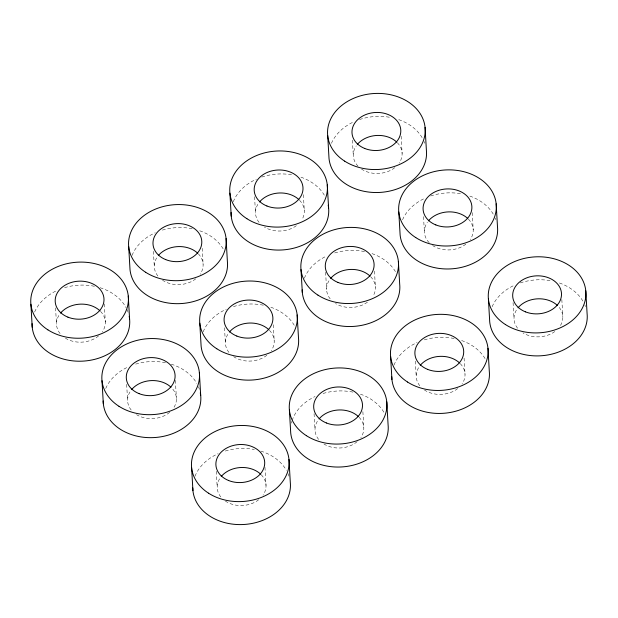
<?xml version="1.0" encoding="UTF-8"?>
<svg xmlns="http://www.w3.org/2000/svg" width="618" height="618" viewBox="0 0 618 618"><rect width="100%" height="100%" fill="white"/><g stroke="black" fill="none" stroke-linecap="round" stroke-linejoin="round"><path stroke-width="0.46" stroke-dasharray="3.09 2.32" d="M561.832 299.552L562.828 316.787M513.064 302.596L514.006 318.873M472.222 212.631L473.218 229.865M464.087 358.054L465.03 374.33M423.515 216.632L424.396 231.951M415.327 361.097L416.208 376.416M401.128 136.176L402.117 153.411M374.485 271.132L375.42 287.409M352.414 140.178L353.295 155.497M362.882 411.665L363.824 427.942M325.609 272.26L326.598 289.494M303.384 194.678L304.326 210.954M314.068 413.743L315.002 430.02M273.28 324.744L274.214 341.02M254.562 196.763L255.504 213.04M264.975 467.293L266.026 485.478M224.512 327.779L225.392 343.098M216.269 471.287L217.204 487.563M202.179 248.289L203.121 264.566M175.373 380.371L176.416 398.564M153.411 251.325L154.299 266.644M126.659 384.373L127.602 400.642M104.272 303.917L105.323 322.109M55.558 307.911L56.501 324.187M194.987 476.262A48.868 38.03 -3.3 0 1 218.123 453.689M225.3 451.024A48.868 38.03 -3.3 0 1 254.33 449.487M260.85 451.109A48.868 38.03 -3.3 0 1 286.373 470.275M288.019 473.612A48.868 38.03 -3.3 0 1 288.985 476.2M261.26 474.771A24.434 19.019 -3.3 0 1 263.067 495.126M258.679 499.746A24.434 19.019 -3.3 0 1 225.47 501.159M220.788 496.926A24.434 19.019 -3.3 0 1 220.162 477.923M393.99 365.114A48.868 38.03 -3.3 0 1 417.127 342.542M424.303 339.869A48.868 38.03 -3.3 0 1 455.227 338.726M461.631 340.541A48.868 38.03 -3.3 0 1 485.825 359.954M460.255 363.623A24.434 19.019 -3.3 0 1 462.071 383.971M457.683 388.591A24.434 19.019 -3.3 0 1 424.466 390.012M419.792 385.779A24.434 19.019 -3.3 0 1 419.166 366.768M291.395 423.145A48.868 38.03 -3.3 0 1 291.866 421.368M292.144 420.487A48.868 38.03 -3.3 0 1 315.056 396.547M323.098 393.481A48.868 38.03 -3.3 0 1 353.079 392.136M360.425 394.153A48.868 38.03 -3.3 0 1 384.62 413.558M359.05 417.227A24.434 19.019 -3.3 0 1 360.866 437.583M357.119 441.685A24.434 19.019 -3.3 0 1 323.963 444.064M318.587 439.383A24.434 19.019 -3.3 0 1 317.961 420.379M492.144 306.698A48.868 38.03 -3.3 0 1 514.06 285.392M520.271 282.905A48.868 38.03 -3.3 0 1 551.125 280.796M559.429 282.998A48.868 38.03 -3.3 0 1 583.168 301.584M584.821 304.913A48.868 38.03 -3.3 0 1 585.493 306.628M559.244 307.424A24.434 19.019 -3.3 0 1 560.356 325.686M554.817 331.557A24.434 19.019 -3.3 0 1 522.959 332.917M517.59 328.235A24.434 19.019 -3.3 0 1 516.965 309.224M105.74 388.467A48.868 38.03 -3.3 0 1 127.656 367.169M135.697 364.102A48.868 38.03 -3.3 0 1 165.67 362.758M171.24 364.187A48.868 38.03 -3.3 0 1 196.763 383.361M198.417 386.69A48.868 38.03 -3.3 0 1 199.382 389.278M172.839 389.193A24.434 19.019 -3.3 0 1 173.465 408.204M169.711 412.306A24.434 19.019 -3.3 0 1 136.555 414.686M131.178 410.012A24.434 19.019 -3.3 0 1 130.552 391.001M304.38 278.193A48.868 38.03 -3.3 0 1 326.659 256.014M334.701 252.947A48.868 38.03 -3.3 0 1 364.674 251.603M372.028 253.619A48.868 38.03 -3.3 0 1 396.223 273.032M370.653 276.702A24.434 19.019 -3.3 0 1 372.948 296.308M367.409 302.179A24.434 19.019 -3.3 0 1 335.559 303.538M330.182 298.857A24.434 19.019 -3.3 0 1 329.556 279.854M402.542 219.776A48.868 38.03 -3.3 0 1 424.45 198.471M430.669 195.983A48.868 38.03 -3.3 0 1 462.473 194.06M469.819 196.076A48.868 38.03 -3.3 0 1 493.566 214.662M495.211 217.992A48.868 38.03 -3.3 0 1 495.883 219.707M468.444 219.158A24.434 19.019 -3.3 0 1 470.259 239.514M465.872 244.133A24.434 19.019 -3.3 0 1 432.662 245.547M429.17 242.665A24.434 19.019 -3.3 0 1 427.355 222.31M203.175 331.796A48.868 38.03 -3.3 0 1 226.312 309.232M233.496 306.559A48.868 38.03 -3.3 0 1 264.419 305.416M270.823 307.231A48.868 38.03 -3.3 0 1 295.018 326.636M269.448 330.306A24.434 19.019 -3.3 0 1 271.256 350.661M266.876 355.28A24.434 19.019 -3.3 0 1 233.658 356.702M228.977 352.469A24.434 19.019 -3.3 0 1 228.351 333.457M233.287 201.738A48.868 38.03 -3.3 0 1 256.416 179.166M261.769 177.072A48.868 38.03 -3.3 0 1 293.573 175.149M300.927 177.165A48.868 38.03 -3.3 0 1 325.122 196.578M299.552 200.247A24.434 19.019 -3.3 0 1 301.854 219.853M296.316 225.724A24.434 19.019 -3.3 0 1 264.458 227.084M259.089 222.403A24.434 19.019 -3.3 0 1 258.455 203.399M331.441 143.322A48.868 38.03 -3.3 0 1 354.214 121.622M359.568 119.529A48.868 38.03 -3.3 0 1 391.372 117.605M398.726 119.622A48.868 38.03 -3.3 0 1 422.465 138.208M424.11 141.537A48.868 38.03 -3.3 0 1 424.782 143.252M397.351 142.704A24.434 19.019 -3.3 0 1 399.166 163.059M394.778 167.679A24.434 19.019 -3.3 0 1 361.561 169.093M358.069 166.211A24.434 19.019 -3.3 0 1 356.254 145.856M132.082 255.342A48.868 38.03 -3.3 0 1 155.218 232.777M162.395 230.105A48.868 38.03 -3.3 0 1 192.368 228.76M199.722 230.777A48.868 38.03 -3.3 0 1 223.461 249.363M198.347 253.851A24.434 19.019 -3.3 0 1 200.162 274.207M195.775 278.826A24.434 19.019 -3.3 0 1 162.557 280.248M157.884 276.014A24.434 19.019 -3.3 0 1 157.258 257.003M34.647 312.013A48.868 38.03 -3.3 0 1 56.555 290.715M64.596 287.648A48.868 38.03 -3.3 0 1 94.577 286.304M100.147 287.733A48.868 38.03 -3.3 0 1 126.118 307.725M126.945 309.394A48.868 38.03 -3.3 0 1 128.281 312.824M100.549 311.395A24.434 19.019 -3.3 0 1 102.364 331.75M98.617 335.852A24.434 19.019 -3.3 0 1 65.454 338.231M60.085 333.558A24.434 19.019 -3.3 0 1 59.459 314.547"/><path stroke-width="0.93" d="M585.771 290.754L587.1 313.728A48.868 38.03 -3.3 0 1 542.256 355.682A48.868 38.03 -3.3 0 1 489.726 321.932L488.405 298.95M496.169 203.832L497.49 226.806A48.868 38.03 -3.3 0 1 452.654 268.76A48.868 38.03 -3.3 0 1 400.124 235.01L398.795 212.028M487.981 348.297L489.301 371.271A48.868 38.03 -3.3 0 1 442.727 413.349A48.868 38.03 -3.3 0 1 391.781 376.771M425.068 127.378L426.397 150.352A48.868 38.03 -3.3 0 1 381.553 192.306A48.868 38.03 -3.3 0 1 329.023 158.556L327.702 135.574M398.371 261.375L399.699 284.35A48.868 38.03 -3.3 0 1 353.117 326.428A48.868 38.03 -3.3 0 1 302.171 289.85M390.607 356.493L391.928 379.475M386.775 401.901L388.096 424.883A48.868 38.03 -3.3 0 1 343.253 466.829A48.868 38.03 -3.3 0 1 290.73 433.079L289.402 410.105M327.27 184.921L328.598 207.895M300.997 269.572L302.326 292.553M297.165 314.979L298.494 337.961A48.868 38.03 -3.3 0 1 253.65 379.916A48.868 38.03 -3.3 0 1 201.12 346.157L199.792 323.183M288.977 459.444L290.298 482.426A48.868 38.03 -3.3 0 1 243.724 524.497A48.868 38.03 -3.3 0 1 192.777 487.919M229.904 193.117L231.225 216.099M226.072 238.525L227.393 261.507A48.868 38.03 -3.3 0 1 182.549 303.461A48.868 38.03 -3.3 0 1 130.019 269.703L128.698 246.729M199.367 372.523L200.696 395.505M191.603 467.648L192.932 490.622M128.274 296.068L129.595 319.05M102.001 380.727L103.322 403.701M30.9 304.272L32.229 327.246M221.259 476.478A24.434 19.019 -3.3 0 1 260.603 474.122M420.255 365.323A24.434 19.019 -3.3 0 1 459.599 362.975M319.058 418.934A24.434 19.019 -3.3 0 1 358.401 416.578M518.054 307.787A24.434 19.019 -3.3 0 1 557.397 305.431M131.649 389.556A24.434 19.019 -3.3 0 1 170.993 387.208M200.302 392.824A48.868 38.03 -3.3 0 1 155.852 437.451A48.868 38.03 -3.3 0 1 103.175 401.005M330.653 278.409A24.434 19.019 -3.3 0 1 369.997 276.053M428.452 220.865A24.434 19.019 -3.3 0 1 467.795 218.509M229.448 332.013A24.434 19.019 -3.3 0 1 268.791 329.664M259.552 201.955A24.434 19.019 -3.3 0 1 298.896 199.599M328.204 205.222A48.868 38.03 -3.3 0 1 283.175 249.896A48.868 38.03 -3.3 0 1 231.078 212.492M357.351 144.411A24.434 19.019 -3.3 0 1 396.694 142.055M158.347 255.558A24.434 19.019 -3.3 0 1 197.69 253.21M60.556 313.102A24.434 19.019 -3.3 0 1 99.892 310.754M129.201 316.37A48.868 38.03 -3.3 0 1 84.172 361.043A48.868 38.03 -3.3 0 1 32.082 323.639M228.629 480.526A24.434 19.019 -3.3 0 0 264.705 462.503A24.434 19.019 -3.3 0 0 227.54 447.602A24.434 19.019 -3.3 0 0 228.629 480.526M208.583 493.21A48.868 38.03 -3.3 0 0 288.312 469.379A48.868 38.03 -3.3 0 0 223.979 428.042A48.868 38.03 -3.3 0 0 208.583 493.21M427.633 369.379A24.434 19.019 -3.3 0 0 463.701 351.356A24.434 19.019 -3.3 0 0 426.544 336.455A24.434 19.019 -3.3 0 0 427.633 369.379M407.586 382.055A48.868 38.03 -3.3 0 0 487.316 358.231A48.868 38.03 -3.3 0 0 422.982 316.895A48.868 38.03 -3.3 0 0 407.586 382.055M326.428 422.982A24.434 19.019 -3.3 0 0 362.496 404.96A24.434 19.019 -3.3 0 0 325.338 390.058A24.434 19.019 -3.3 0 0 326.428 422.982M306.381 435.667A48.868 38.03 -3.3 0 0 386.111 411.843A48.868 38.03 -3.3 0 0 321.777 370.499A48.868 38.03 -3.3 0 0 306.381 435.667M525.424 311.835A24.434 19.019 -3.3 0 0 561.499 293.813A24.434 19.019 -3.3 0 0 524.342 278.911A24.434 19.019 -3.3 0 0 525.424 311.835M505.377 324.512A48.868 38.03 -3.3 0 0 585.107 300.688A48.868 38.03 -3.3 0 0 520.773 259.351A48.868 38.03 -3.3 0 0 505.377 324.512M139.019 393.604A24.434 19.019 -3.3 0 0 175.095 375.582A24.434 19.019 -3.3 0 0 137.938 360.688A24.434 19.019 -3.3 0 0 139.019 393.604M118.973 406.289A48.868 38.03 -3.3 0 0 198.702 382.465A48.868 38.03 -3.3 0 0 134.369 341.121A48.868 38.03 -3.3 0 0 118.973 406.289M338.023 282.457A24.434 19.019 -3.3 0 0 374.099 264.434A24.434 19.019 -3.3 0 0 336.941 249.533A24.434 19.019 -3.3 0 0 338.023 282.457M317.976 295.141A48.868 38.03 -3.3 0 0 397.706 271.31A48.868 38.03 -3.3 0 0 333.372 229.973A48.868 38.03 -3.3 0 0 317.976 295.141M435.821 224.913A24.434 19.019 -3.3 0 0 471.889 206.891A24.434 19.019 -3.3 0 0 434.732 191.989A24.434 19.019 -3.3 0 0 435.821 224.913M415.775 237.598A48.868 38.03 -3.3 0 0 495.505 213.766A48.868 38.03 -3.3 0 0 431.171 172.43A48.868 38.03 -3.3 0 0 415.775 237.598M236.818 336.061A24.434 19.019 -3.3 0 0 272.893 318.038A24.434 19.019 -3.3 0 0 235.736 303.144A24.434 19.019 -3.3 0 0 236.818 336.061M216.771 348.745A48.868 38.03 -3.3 0 0 296.501 324.921A48.868 38.03 -3.3 0 0 232.167 283.585A48.868 38.03 -3.3 0 0 216.771 348.745M266.922 206.003A24.434 19.019 -3.3 0 0 302.998 187.98A24.434 19.019 -3.3 0 0 265.84 173.079A24.434 19.019 -3.3 0 0 266.922 206.003M246.876 218.687A48.868 38.03 -3.3 0 0 326.605 194.855A48.868 38.03 -3.3 0 0 262.271 153.519A48.868 38.03 -3.3 0 0 246.876 218.687M364.72 148.459A24.434 19.019 -3.3 0 0 400.796 130.437A24.434 19.019 -3.3 0 0 363.639 115.535A24.434 19.019 -3.3 0 0 364.72 148.459M344.674 161.143A48.868 38.03 -3.3 0 0 424.404 137.312A48.868 38.03 -3.3 0 0 360.07 95.975A48.868 38.03 -3.3 0 0 344.674 161.143M165.717 259.606A24.434 19.019 -3.3 0 0 201.792 241.584A24.434 19.019 -3.3 0 0 164.635 226.69A24.434 19.019 -3.3 0 0 165.717 259.606M145.678 272.291A48.868 38.03 -3.3 0 0 225.408 248.467A48.868 38.03 -3.3 0 0 161.074 207.13A48.868 38.03 -3.3 0 0 145.678 272.291M67.926 317.15A24.434 19.019 -3.3 0 0 103.994 299.127A24.434 19.019 -3.3 0 0 66.837 284.234A24.434 19.019 -3.3 0 0 67.926 317.15M47.88 329.834A48.868 38.03 -3.3 0 0 127.609 306.01A48.868 38.03 -3.3 0 0 63.275 264.666A48.868 38.03 -3.3 0 0 47.88 329.834"/></g></svg>
